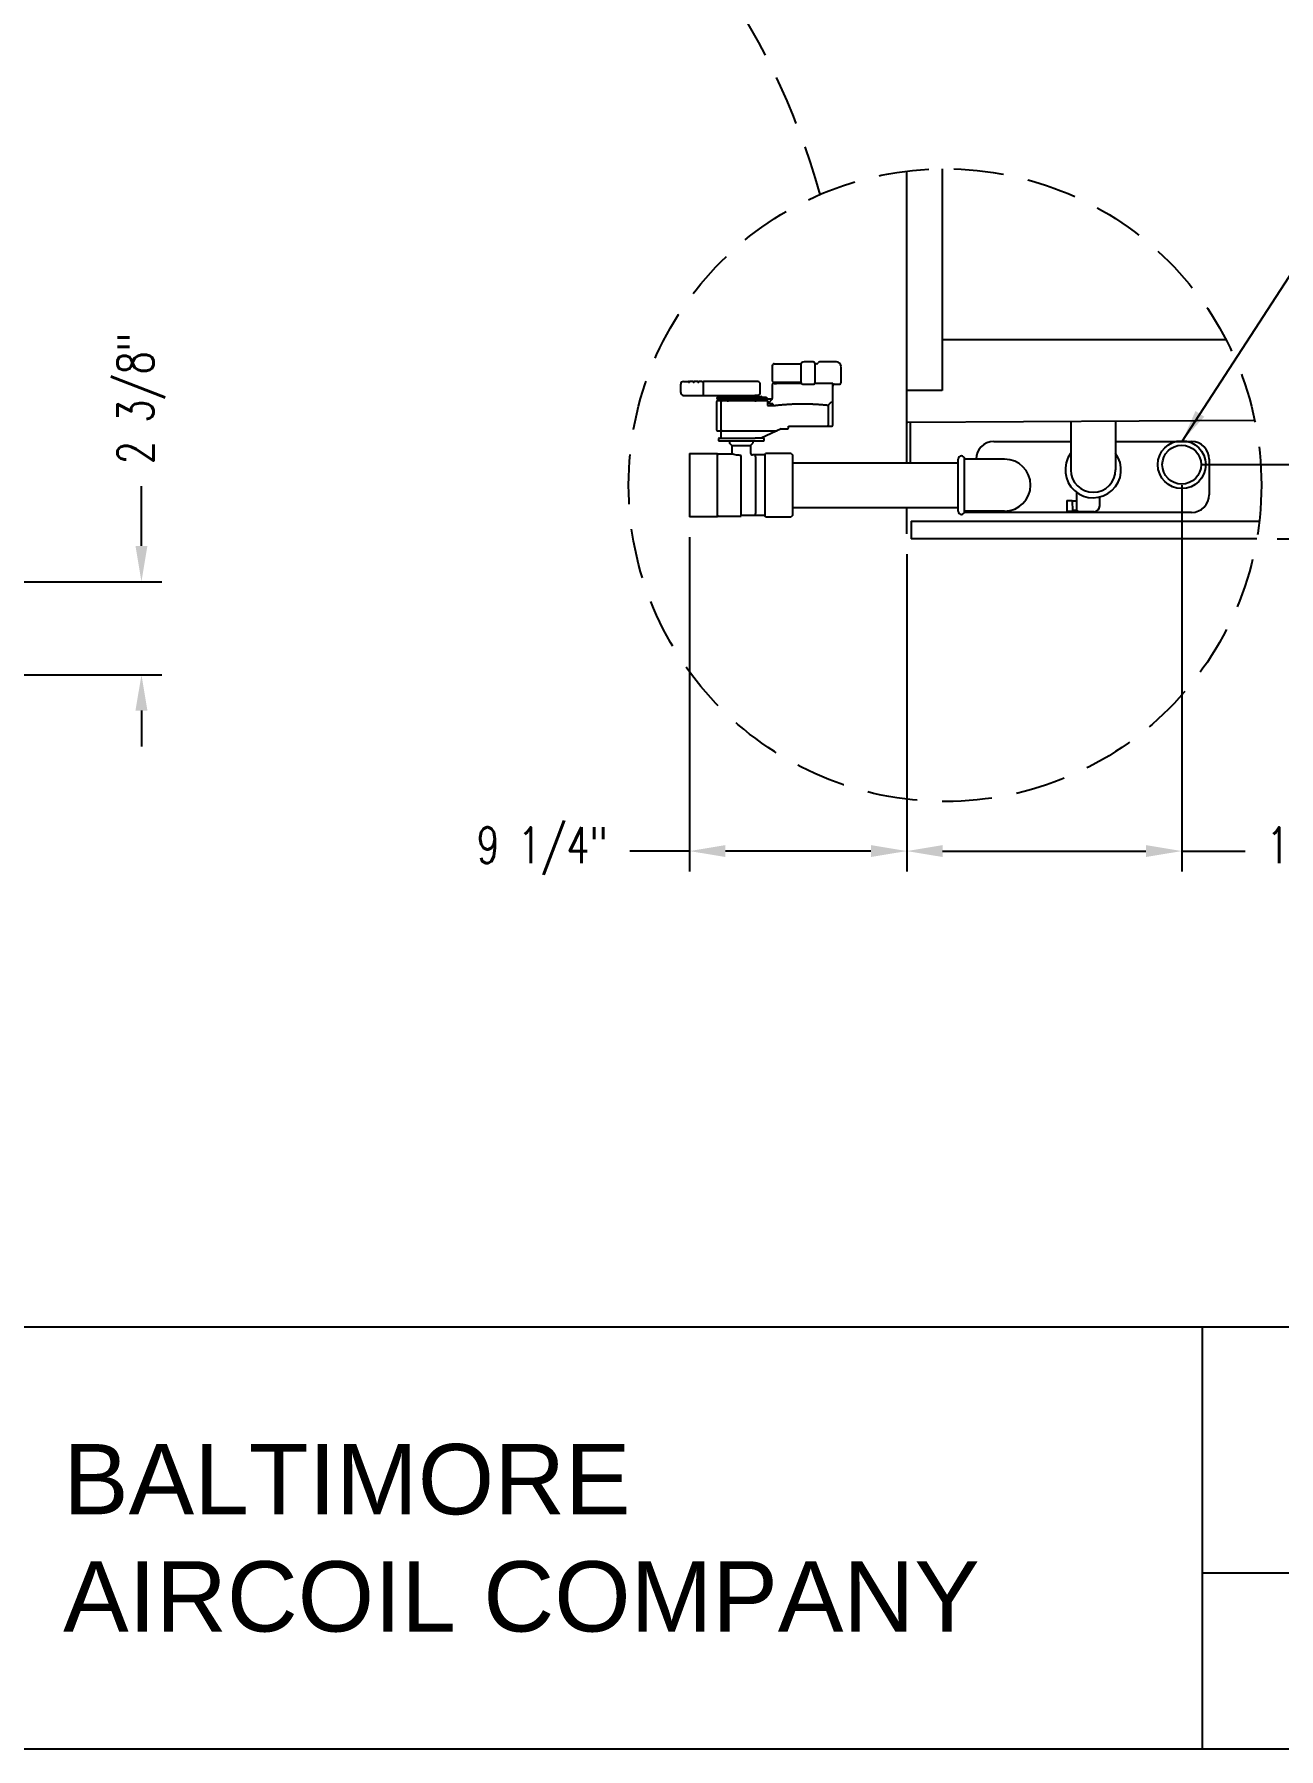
# Model space of a CAD drawing. Header units: millimetres. Extents: x 16200 to 32328, y 19251 to 29476.
# Drawn here: x 16516.4 to 16674.4, y 19250.6 to 19468.4 of the extents above; entities that cross this region are included whole.
import ezdxf
from ezdxf.enums import TextEntityAlignment as Align

# ---------------------------------------------------------------- set-up
doc = ezdxf.new("R2010")
doc.units = ezdxf.units.MM
doc.header["$LTSCALE"] = 5
doc.linetypes.add('HIDDEN', pattern=[9.525, 6.35, -3.175])
doc.layers.add('RECIRCULATION-CONTROL', color=3, linetype='Continuous')
doc.layers.add('TEXT', color=4, linetype='Continuous')
doc.styles.add('BAC', font='swissk.ttf')
doc.styles.add('BACtblk', font='swisscl.ttf')
doc.styles.add('BACtblkBold', font='swissck.ttf')
doc.styles.add('SUBMITTAL', font='romans.shx', dxfattribs={"width": 0.75})
doc.dimstyles.new('SUBMITTAL', dxfattribs={"dimtxt": 0.09375, "dimasz": 0.09375, "dimexe": 0.03125, "dimexo": 0.0625, "dimgap": 0.0625, "dimtad": 0, "dimdec": 4, "dimzin": 4, "dimdsep": 46, "dimlunit": 4, "dimtxsty": 'SUBMITTAL', "dimcen": 0.09375, "dimclre": 6, "dimadec": 0, "dimazin": 0, "dimtfac": 1, "dimtdec": 0, "dimtofl": 0, "dimtmove": 0, "dimatfit": 3, "dimfxl": 0, "dimfrac": 2, "dimtolj": 1, "dimtzin": 4, "dimarcsym": 0})

# ---------------------------------------------------------------- blocks, each defined once
blk = doc.blocks.new('BORDER')
blk.add_line((0, 0), (1, 0))
blk = doc.blocks.new('*D50')
at = {"layer": 'RECIRCULATION-CONTROL', "color": 3, "lineweight": -2}
for p, q in [((16530, 19403.41), (16530, 19410.99)), ((16530, 19382.48), (16530, 19377.93))]:
    blk.add_line(p, q, dxfattribs=at)
at = {"layer": 'RECIRCULATION-CONTROL', "color": 6, "lineweight": -2}
for p, q in [((16475.96, 19398.86), (16532.6, 19398.86)), ((16469.93, 19387.03), (16532.6, 19387.03))]:
    blk.add_line(p, q, dxfattribs=at)
at = {"layer": 'RECIRCULATION-CONTROL', "color": 3}
for points in [[(16529.24, 19403.41), (16530.76, 19403.41), (16530, 19398.86)], [(16529.24, 19382.48), (16530.76, 19382.48), (16530, 19387.03)]]:
    blk.add_solid(points, dxfattribs=at)
at = {"layer": 'RECIRCULATION-CONTROL', "color": 3, "insert": (16530, 19422.13), "char_height": 4.55, "attachment_point": 5, "rotation": 90, "style": 'SUBMITTAL'}
blk.add_mtext('\\A1;2 3/8"', dxfattribs=at)
blk = doc.blocks.new('*D44')
at = {"layer": 'RECIRCULATION-CONTROL', "color": 3, "lineweight": -2}
for p, q in [((16705.96, 19418.28), (16705.96, 19422.83)), ((16705.96, 19399.74), (16705.96, 19392.16))]:
    blk.add_line(p, q, dxfattribs=at)
at = {"layer": 'RECIRCULATION-CONTROL', "color": 6, "lineweight": -2}
for p, q in [((16664.73, 19413.73), (16708.56, 19413.73)), ((16674.26, 19404.29), (16708.56, 19404.29))]:
    blk.add_line(p, q, dxfattribs=at)
at = {"layer": 'RECIRCULATION-CONTROL', "color": 3}
for points in [[(16705.2, 19418.28), (16706.72, 19418.28), (16705.96, 19413.73)], [(16705.2, 19399.74), (16706.72, 19399.74), (16705.96, 19404.29)]]:
    blk.add_solid(points, dxfattribs=at)
at = {"layer": 'RECIRCULATION-CONTROL', "color": 3, "insert": (16705.96, 19381.03), "char_height": 4.55, "attachment_point": 5, "rotation": 90, "style": 'SUBMITTAL'}
blk.add_mtext('\\A1;3 1/8"', dxfattribs=at)
blk = doc.blocks.new('*D45')
at = {"layer": 'RECIRCULATION-CONTROL', "color": 6, "lineweight": -2}
for p, q in [((16662.13, 19411.13), (16662.13, 19362.04)), ((16627.2, 19402.34), (16627.2, 19362.04))]:
    blk.add_line(p, q, dxfattribs=at)
at = {"layer": 'RECIRCULATION-CONTROL', "color": 3, "lineweight": -2}
for p, q in [((16631.75, 19364.64), (16657.58, 19364.64)), ((16662.13, 19364.64), (16670.17, 19364.64))]:
    blk.add_line(p, q, dxfattribs=at)
at = {"layer": 'RECIRCULATION-CONTROL', "color": 3}
for points in [[(16631.75, 19365.4), (16631.75, 19363.89), (16627.2, 19364.64)], [(16657.58, 19365.4), (16657.58, 19363.89), (16662.13, 19364.64)]]:
    blk.add_solid(points, dxfattribs=at)
at = {"layer": 'RECIRCULATION-CONTROL', "color": 3, "insert": (16682.69, 19364.64), "char_height": 4.55, "attachment_point": 5, "style": 'SUBMITTAL'}
blk.add_mtext('\\A1;11 5/8"', dxfattribs=at)
blk = doc.blocks.new('*D46')
at = {"layer": 'RECIRCULATION-CONTROL', "color": 6, "lineweight": -2}
for p, q in [((16599.62, 19404.51), (16599.62, 19362.04)), ((16627.2, 19402.34), (16627.2, 19362.04))]:
    blk.add_line(p, q, dxfattribs=at)
at = {"layer": 'RECIRCULATION-CONTROL', "color": 3, "lineweight": -2}
for p, q in [((16599.62, 19364.64), (16592.03, 19364.64)), ((16622.65, 19364.64), (16604.17, 19364.64))]:
    blk.add_line(p, q, dxfattribs=at)
at = {"layer": 'RECIRCULATION-CONTROL', "color": 3}
for points in [[(16604.17, 19365.4), (16604.17, 19363.89), (16599.62, 19364.64)], [(16622.65, 19365.4), (16622.65, 19363.89), (16627.2, 19364.64)]]:
    blk.add_solid(points, dxfattribs=at)
at = {"layer": 'RECIRCULATION-CONTROL', "color": 3, "insert": (16580.9, 19364.64), "char_height": 4.55, "attachment_point": 5, "style": 'SUBMITTAL'}
blk.add_mtext('\\A1;9 1/4"', dxfattribs=at)
blk = doc.blocks.new('bacstblk')
for p, q in [((0, 0.75), (10, 0.75)), ((6.5, 0.75), (6.5, 0)), ((6.5, 0.3125), (10, 0.3125))]:
    blk.add_line(p, q)
at = {"layer": 'TEXT', "color": 150, "style": 'BAC'}
for s, p in [('BALTIMORE', (4.4744, 0.4169)), ('AIRCOIL COMPANY', (4.4744, 0.2084))]:
    blk.add_text(s, height=0.125, dxfattribs=at).set_placement(p)
at = {"layer": 'TEXT', "color": 4, "style": 'BACtblkBold'}
for tag, height, p in [('MODEL1', 0.1094, (8.25, 0.5715)), ('MODEL2', 0.1094, (8.25, 0.384)), ('DWGNUM', 0.1406, (8.0938, 0.0312))]:
    blk.add_attdef(tag, text='', height=height, dxfattribs=at).set_placement(p, align=Align.CENTER)
for tag, p in [('DESC', (0.0625, 0.5312)), ('ORDER', (0.9643, 0.3438)), ('DATE', (0.5402, 0.0625))]:
    blk.add_attdef(tag, p, '', height=0.125, dxfattribs=at)
blk.add_attdef('REV', text='', height=0.1562, dxfattribs=at).set_placement((9.8438, 0.1562), align=Align.MIDDLE)
at = {"layer": 'TEXT', "color": 4, "style": 'BACtblk', "flags": 1}
blk.add_attdef('DWGBY', (2.0402, 0.0625), '', height=0.0938, dxfattribs=at)

msp = doc.modelspace()

# ---------------------------------------------------------------- linework, layer by layer
at = {"layer": 'RECIRCULATION-CONTROL'}
for p, q in [((16627.2048, 19404.9367), (16627.2048, 19451.0184)), ((16631.7048, 19451.311), (16631.7048, 19423.1308)), ((16667.7509, 19429.5911), (16631.7048, 19429.5911)), ((16615.3178, 19426.7773), (16614.1646, 19426.7773)), ((16618.2765, 19426.7773), (16616.1505, 19426.7773)), ((16610.1269, 19426.3048), (16610.1269, 19424.356)), ((16610.3631, 19426.541), (16613.7824, 19426.541)), ((16613.7824, 19424.1788), (16613.7824, 19426.541)), ((16615.554, 19424.1788), (16615.554, 19426.541)), ((16615.7413, 19426.541), (16615.554, 19426.541)), ((16618.867, 19424.1788), (16618.867, 19426.1867)), ((16598.493, 19422.8796), (16598.493, 19423.9426)), ((16598.8473, 19424.2969), (16599.4257, 19424.2969)), ((16598.8473, 19422.5253), (16608.2371, 19422.5253)), ((16599.4847, 19424.2379), (16599.4847, 19424.1788)), ((16599.6028, 19424.1788), (16599.4847, 19424.1788)), ((16599.6028, 19424.1788), (16599.6028, 19424.2379)), ((16600.0162, 19424.2969), (16599.6619, 19424.2969)), ((16600.0753, 19424.2379), (16600.0753, 19424.1788)), ((16600.1934, 19424.1788), (16600.0753, 19424.1788)), ((16600.1934, 19424.1788), (16600.1934, 19424.2379)), ((16600.6068, 19424.2969), (16600.2524, 19424.2969)), ((16600.6658, 19424.2379), (16600.6658, 19424.1788)), ((16600.7839, 19424.1788), (16600.6658, 19424.1788)), ((16600.7839, 19424.1788), (16600.7839, 19424.2379)), ((16601.1973, 19424.2969), (16600.843, 19424.2969)), ((16601.2564, 19424.2379), (16601.2564, 19424.1788)), ((16601.3154, 19424.1788), (16601.2564, 19424.1788)), ((16601.3745, 19422.5253), (16601.3745, 19424.2379)), ((16608.308, 19424.2898), (16601.4335, 19424.2969)), ((16604.7528, 19422.2891), (16604.7528, 19422.5253)), ((16608.3018, 19422.5002), (16607.929, 19422.5002)), ((16608.3018, 19422.2962), (16608.3018, 19422.5002)), ((16608.3327, 19422.3481), (16608.334, 19422.3481)), ((16608.3973, 19422.4072), (16608.5064, 19422.4072)), ((16608.5716, 19422.3481), (16608.5239, 19422.3481)), ((16608.5891, 19422.4072), (16608.6981, 19422.4072)), ((16608.5914, 19422.8796), (16608.5914, 19423.9426)), ((16608.7615, 19422.3481), (16608.7628, 19422.3481)), ((16610.1269, 19423.8836), (16610.1269, 19422.1262)), ((16610.245, 19424.189), (16610.245, 19424.0506)), ((16610.3423, 19424.1788), (16610.3112, 19424.1788)), ((16610.3112, 19424.0607), (16610.3423, 19424.0607)), ((16613.7824, 19424.1788), (16610.7171, 19424.1788)), ((16610.7171, 19424.0607), (16613.8336, 19424.0607)), ((16614.1646, 19423.9426), (16615.3178, 19423.9426)), ((16615.5224, 19424.0607), (16617.804, 19424.0607)), ((16617.804, 19422.1262), (16617.804, 19424.0607)), ((16618.0402, 19423.9426), (16618.6308, 19423.9426)), ((16631.7048, 19423.1308), (16627.2048, 19423.1308)), ((16627.2048, 19422.3473), (16627.2048, 19422.3473)), ((16603.0402, 19421.6985), (16603.0402, 19418.1552)), ((16609.4874, 19421.8166), (16603.1584, 19421.8166)), ((16603.2073, 19422.2891), (16609.3693, 19422.2891)), ((16609.2512, 19422.0528), (16603.2073, 19422.0528)), ((16603.6308, 19418.1552), (16603.6308, 19421.6985)), ((16608.3706, 19421.8166), (16608.3706, 19422.0528)), ((16608.7249, 19421.8166), (16608.7249, 19422.0528)), ((16609.3534, 19422.1118), (16610.1263, 19422.1118)), ((16609.3693, 19422.2891), (16609.3693, 19422.171)), ((16609.5363, 19421.6985), (16609.5363, 19421.2261)), ((16609.5363, 19421.2261), (16610.1714, 19421.2261)), ((16609.7725, 19421.5804), (16609.5709, 19421.782)), ((16609.7135, 19421.6395), (16610.075, 19422.001)), ((16609.7725, 19421.4623), (16609.7725, 19421.5804)), ((16610.1943, 19421.4623), (16609.7725, 19421.4623)), ((16617.2135, 19421.2925), (16617.2135, 19418.7458)), ((16617.804, 19418.7458), (16617.804, 19421.7764)), ((16627.2048, 19421.5421), (16627.2048, 19421.5421)), ((16603.1584, 19418.0371), (16610.7358, 19418.0371)), ((16603.6308, 19417.0922), (16603.6308, 19418.0371)), ((16611.2424, 19418.2733), (16608.7095, 19417.0922)), ((16611.2424, 19418.2733), (16612.0692, 19418.2733)), ((16612.1873, 19418.6276), (16617.6859, 19418.6276)), ((16612.1873, 19418.3914), (16612.1873, 19418.6276)), ((16671.399, 19419.3241), (16627.3408, 19419.0901)), ((16627.6746, 19413.98), (16627.6746, 19419.0919)), ((16648.0286, 19419.2), (16648.0286, 19413.0523)), ((16653.7333, 19419.2303), (16653.7333, 19413.0826)), ((16603.3055, 19417.0332), (16603.3055, 19416.7379)), ((16603.3055, 19416.7379), (16609.0091, 19416.7379)), ((16603.3646, 19417.0922), (16607.9651, 19417.0922)), ((16604.7105, 19416.6788), (16604.6514, 19416.7379)), ((16604.7105, 19416.6788), (16604.7105, 19416.4426)), ((16605.0058, 19416.1473), (16604.7105, 19416.4426)), ((16605.0058, 19416.1473), (16607.368, 19416.1473)), ((16605.0058, 19416.1473), (16605.0058, 19415.2025)), ((16607.368, 19416.1473), (16607.6632, 19416.4426)), ((16607.368, 19416.1473), (16607.368, 19415.2025)), ((16607.6632, 19416.6788), (16607.7223, 19416.7379)), ((16607.6632, 19416.6788), (16607.6632, 19416.4426)), ((16609.0091, 19417.0922), (16607.9985, 19417.0922)), ((16609.0682, 19417.0332), (16609.0682, 19416.7969)), ((16638.2496, 19416.6671), (16648.0286, 19416.6671)), ((16653.7333, 19416.6671), (16663.3746, 19416.6671)), ((16599.6151, 19415.1414), (16603.1584, 19415.1414)), ((16599.6151, 19415.1414), (16599.6151, 19407.1139)), ((16603.1584, 19415.0752), (16603.1584, 19415.1414)), ((16603.1584, 19415.0843), (16604.9741, 19415.0843)), ((16603.1584, 19407.3493), (16603.1584, 19414.906)), ((16606.1702, 19407.171), (16606.1702, 19414.9026)), ((16609.182, 19414.9662), (16607.6042, 19414.9662)), ((16608.0009, 19414.73), (16608.0009, 19407.5253)), ((16609.182, 19415.0588), (16609.2583, 19415.1414)), ((16609.182, 19415.0588), (16609.182, 19407.1965)), ((16612.5308, 19415.1414), (16609.2583, 19415.1414)), ((16634.5521, 19407.8324), (16634.5521, 19414.4229)), ((16639.6308, 19414.4229), (16634.5521, 19414.4229)), ((16665.6246, 19414.4171), (16665.6246, 19409.9171)), ((16648.7985, 19407.9086), (16648.7863, 19410.2096)), ((16651.7163, 19408.5146), (16651.7104, 19409.6225)), ((16603.1584, 19407.1139), (16599.6151, 19407.1139)), ((16603.1584, 19407.1801), (16603.2765, 19407.1801)), ((16603.1584, 19407.1139), (16603.1584, 19407.1801)), ((16603.1584, 19407.171), (16606.1702, 19407.171)), ((16609.182, 19407.2891), (16606.1702, 19407.2891)), ((16609.2583, 19407.1139), (16609.182, 19407.1965)), ((16609.2583, 19407.1139), (16612.5308, 19407.1139)), ((16639.6308, 19407.8324), (16634.5521, 19407.8324)), ((16663.3746, 19407.6671), (16634.5521, 19407.6671)), ((16647.5198, 19409.1742), (16648.2284, 19409.178)), ((16647.5198, 19409.1742), (16647.527, 19407.8104)), ((16647.527, 19407.8104), (16648.2357, 19407.8142)), ((16648.2284, 19409.178), (16648.2357, 19407.8142)), ((16648.7922, 19409.0896), (16648.2289, 19409.0866)), ((16648.7985, 19407.9086), (16648.2352, 19407.9056)), ((16648.7985, 19407.9086), (16649.181, 19407.7334)), ((16650.9526, 19407.7428), (16649.181, 19407.7334)), ((16627.7453, 19406.5421), (16627.7453, 19404.2921)), ((16627.7453, 19406.5421), (16671.9813, 19406.5421)), ((16671.6581, 19404.2921), (16627.7453, 19404.2921))]:
    msp.add_line(p, q, dxfattribs=at)
for radius in [3.0399, 2.4685]:
    msp.add_circle((16662.1308, 19413.7324), radius, dxfattribs=at)
at = {"layer": 'RECIRCULATION-CONTROL', "linetype": 'HIDDEN', "ltscale": 0.2}
msp.add_arc((16527.4719, 19423.4725), 92.0584, 15.482234, 96.667261, dxfattribs=at)
at = {"layer": 'RECIRCULATION-CONTROL'}
for centre, radius, start, end in [((16615.3178, 19426.541), 0.2362, 0, 90), ((16616.1505, 19426.541), 0.2362, 90, 150), ((16618.2765, 19426.1867), 0.5906, 5.109005, 90), ((16610.3631, 19426.3048), 0.2362, 90, 180), ((16615.7413, 19426.7773), 0.2362, 270, 330), ((16598.8473, 19423.9426), 0.3543, 90, 180), ((16598.8473, 19422.8796), 0.3543, 180, 270), ((16599.4257, 19424.2379), 0.0591, 0, 90), ((16599.6619, 19424.2379), 0.0591, 90, 180), ((16600.0162, 19424.2379), 0.0591, 0, 90), ((16600.2524, 19424.2379), 0.0591, 90, 180), ((16600.6068, 19424.2379), 0.0591, 0, 90), ((16600.843, 19424.2379), 0.0591, 90, 180), ((16601.1973, 19424.2379), 0.0591, 0, 90), ((16601.3154, 19424.2379), 0.0591, 270, 0), ((16601.4335, 19424.2379), 0.0591, 90, 177.616916), ((16608.0599, 19422.171), 0.3543, 90, 160.528779), ((16608.2371, 19422.8796), 0.3543, 270, 0), ((16608.2736, 19422.3481), 0.0591, 270, 0), ((16608.2371, 19423.9426), 0.3543, 0, 78.463041), ((16608.3261, 19422.3599), 0.0118, 339.832635, 350.272005), ((16608.5064, 19422.3954), 0.0118, 0, 90), ((16608.53, 19422.3599), 0.0118, 180, 270), ((16608.5654, 19422.3599), 0.0118, 270, 0), ((16608.5891, 19422.3954), 0.0118, 90, 180), ((16608.7693, 19422.3599), 0.0118, 189.727995, 200.167365), ((16608.8218, 19422.3481), 0.0591, 180, 270), ((16610.304, 19424.356), 0.1772, 180, 264.780438), ((16610.304, 19423.8836), 0.1772, 95.219562, 180), ((16615.3178, 19424.1788), 0.2362, 270, 0), ((16618.0402, 19423.7064), 0.2362, 90, 180), ((16618.6308, 19424.1788), 0.2362, 270, 0), ((16603.1584, 19421.6985), 0.1181, 90, 180), ((16603.2073, 19422.171), 0.1181, 90, 270), ((16604.3985, 19422.171), 0.3543, 270, 340.528779), ((16608.0599, 19422.171), 0.3543, 199.471221, 270), ((16609.2512, 19422.171), 0.1181, 270, 0), ((16609.4874, 19421.6985), 0.1181, 45, 90), ((16609.6544, 19421.6985), 0.1181, 135, 180), ((16609.9497, 19422.1262), 0.1772, 315, 0), ((16603.1584, 19418.1552), 0.1181, 180, 270), ((16612.0692, 19418.3914), 0.1181, 270, 0), ((16617.6859, 19418.7458), 0.1181, 270, 0), ((16603.3646, 19417.0332), 0.0591, 90, 180), ((16609.0091, 19417.0332), 0.0591, 0, 90), ((16609.0091, 19416.7969), 0.0591, 270, 0), ((16638.2496, 19414.4171), 2.25, 90, 179.852788), ((16663.3746, 19414.4171), 2.25, 0, 90), ((16604.7695, 19415.2025), 0.2362, 330, 0), ((16607.6042, 19415.2025), 0.2362, 180, 270), ((16634.1387, 19414.4229), 0.4134, 0, 180), ((16639.6308, 19411.1276), 3.2953, 270, 90), ((16650.8809, 19413.0674), 3.5433, 143.91447, 36.693959), ((16650.8809, 19413.0674), 2.8524, 180.304214, 0.304214), ((16663.3746, 19409.9171), 2.25, 270, 0), ((16634.1387, 19407.8324), 0.4134, 180, 0), ((16650.9485, 19408.5105), 0.7677, 270.304214, 0.304214)]:
    msp.add_arc(centre, radius, start, end, dxfattribs=at)
for centre, major_axis, ratio, start_param, end_param in [((16614.1646, 19426.541), (-0.3822, 0), 0.61803399, 4.71238898, 6.28318531), ((16614.1646, 19424.1788), (-0.3822, 0), 0.61803399, 0, 1.57079633), ((16603.6797, 19421.6985), (0, 0.1181), 0.41421356, 0, 1.57079633), ((16603.6797, 19418.1552), (0, -0.1181), 0.41421356, 4.71238898, 6.28318531), ((16617.1646, 19418.7458), (0, -0.1181), 0.41421356, 0, 1.57079633)]:
    msp.add_ellipse(centre, major_axis=major_axis, ratio=ratio, start_param=start_param, end_param=end_param, dxfattribs=at)
for points, knots in [([(16608.334, 19422.3481), (16608.3342, 19422.3481), (16608.3345, 19422.3486), (16608.3352, 19422.3503), (16608.3357, 19422.3515), (16608.3367, 19422.3544), (16608.3373, 19422.3561), (16608.338, 19422.3579), (16608.338, 19422.3579), (16608.338, 19422.358)], [0, 0, 0, 0, 0.0060243667, 0.0060243667, 0.0125269212, 0.0125269212, 0.0193585915, 0.0193585915, 0.0194542341, 0.0194542341, 0.0194542341, 0.0194542341]), ([(16608.3973, 19422.4072), (16608.3918, 19422.4072), (16608.3862, 19422.4064), (16608.3755, 19422.4035), (16608.3703, 19422.4013), (16608.3607, 19422.3955), (16608.3563, 19422.3919), (16608.3487, 19422.3837), (16608.3455, 19422.379), (16608.3405, 19422.3689), (16608.3387, 19422.3635), (16608.3377, 19422.3579)], [0, 0, 0, 0, 0.0114195007, 0.0114195007, 0.0228390014, 0.0228390014, 0.034258502, 0.034258502, 0.0456780027, 0.0456780027, 0.0570975034, 0.0570975034, 0.0570975034, 0.0570975034]), ([(16608.504, 19422.358), (16608.504, 19422.3579), (16608.5041, 19422.3579), (16608.506, 19422.3561), (16608.508, 19422.3544), (16608.5123, 19422.3515), (16608.5146, 19422.3503), (16608.5192, 19422.3486), (16608.5215, 19422.3481), (16608.5239, 19422.3481)], [-0.0000972943, -0.0000972943, -0.0000972943, -0.0000972943, 0, 0, 0.0069496547, 0.0069496547, 0.0135645097, 0.0135645097, 0.0196929185, 0.0196929185, 0.0196929185, 0.0196929185]), ([(16608.5182, 19422.3599), (16608.5182, 19422.3677), (16608.5182, 19422.375), (16608.5182, 19422.3865), (16608.5182, 19422.3908), (16608.5182, 19422.3946), (16608.5182, 19422.3954), (16608.5182, 19422.3954)], [0.018300701, 0.018300701, 0.018300701, 0.018300701, 0.0388262522, 0.0388262522, 0.0592034352, 0.0592034352, 0.0719391746, 0.0719391746, 0.0719391746, 0.0719391746]), ([(16608.5716, 19422.3481), (16608.5739, 19422.3481), (16608.5762, 19422.3486), (16608.5809, 19422.3503), (16608.5831, 19422.3515), (16608.5874, 19422.3544), (16608.5894, 19422.3561), (16608.5914, 19422.3579), (16608.5914, 19422.3579), (16608.5914, 19422.358)], [0, 0, 0, 0, 0.0060243463, 0.0060243463, 0.0125269671, 0.0125269671, 0.0193585954, 0.0193585954, 0.0194542335, 0.0194542335, 0.0194542335, 0.0194542335]), ([(16608.5772, 19422.3954), (16608.5772, 19422.3954), (16608.5772, 19422.395), (16608.5772, 19422.3934), (16608.5772, 19422.3915), (16608.5772, 19422.3855), (16608.5772, 19422.3808), (16608.5772, 19422.3707), (16608.5772, 19422.3654), (16608.5772, 19422.3599)], [0, 0, 0, 0, 0.0083751598, 0.0083751598, 0.0217754154, 0.0217754154, 0.0391957478, 0.0391957478, 0.0536384736, 0.0536384736, 0.0536384736, 0.0536384736]), ([(16608.7577, 19422.3579), (16608.7567, 19422.3635), (16608.755, 19422.3689), (16608.75, 19422.379), (16608.7467, 19422.3837), (16608.7391, 19422.3919), (16608.7347, 19422.3955), (16608.7251, 19422.4013), (16608.72, 19422.4035), (16608.7092, 19422.4064), (16608.7037, 19422.4072), (16608.6981, 19422.4072)], [0.0148416712, 0.0148416712, 0.0148416712, 0.0148416712, 0.0262611719, 0.0262611719, 0.0376806725, 0.0376806725, 0.0491001732, 0.0491001732, 0.0605196739, 0.0605196739, 0.0719391746, 0.0719391746, 0.0719391746, 0.0719391746]), ([(16608.7574, 19422.358), (16608.7575, 19422.3579), (16608.7575, 19422.3579), (16608.7582, 19422.3561), (16608.7588, 19422.3544), (16608.7598, 19422.3515), (16608.7602, 19422.3503), (16608.7609, 19422.3486), (16608.7612, 19422.3481), (16608.7615, 19422.3481)], [-0.0000972899, -0.0000972899, -0.0000972899, -0.0000972899, 0, 0, 0.0069496143, 0.0069496143, 0.013564539, 0.013564539, 0.0196929291, 0.0196929291, 0.0196929291, 0.0196929291]), ([(16610.3112, 19424.1788), (16610.3066, 19424.1788), (16610.3023, 19424.1789), (16610.2948, 19424.1791), (16610.2913, 19424.1793), (16610.2879, 19424.1796)], [0.3049004424, 0.3049004424, 0.3049004424, 0.3049004424, 0.3216995017, 0.3216995017, 0.337828773, 0.337828773, 0.337828773, 0.337828773]), ([(16610.2879, 19424.06), (16610.2946, 19424.0606), (16610.3019, 19424.0607), (16610.3104, 19424.0607), (16610.3108, 19424.0607), (16610.3112, 19424.0607)], [0.9128209579, 0.9128209579, 0.9128209579, 0.9128209579, 0.942394679, 0.942394679, 0.9439344238, 0.9439344238, 0.9439344238, 0.9439344238]), ([(16610.3423, 19424.0607), (16610.3453, 19424.0607), (16610.3482, 19424.0607), (16610.3526, 19424.0607), (16610.3539, 19424.0607), (16610.3553, 19424.0606)], [0.9786516297, 0.9786516297, 0.9786516297, 0.9786516297, 0.9878006975, 0.9878006975, 0.9918310064, 0.9918310064, 0.9918310064, 0.9918310064]), ([(16610.4812, 19424.1808), (16610.471, 19424.181), (16610.4609, 19424.1811), (16610.4359, 19424.1811), (16610.4213, 19424.1808), (16610.3888, 19424.1799), (16610.3715, 19424.1792), (16610.3553, 19424.1789)], [0.760779764, 0.760779764, 0.760779764, 0.760779764, 0.786617288, 0.786617288, 0.824749757, 0.824749757, 0.873614564, 0.873614564, 0.873614564, 0.873614564]), ([(16610.3553, 19424.0606), (16610.3569, 19424.0606), (16610.3585, 19424.0606), (16610.3767, 19424.0602), (16610.3943, 19424.0595), (16610.4269, 19424.0586), (16610.4413, 19424.0584), (16610.4644, 19424.0585), (16610.4728, 19424.0586), (16610.4812, 19424.0587)], [0.695215485, 0.695215485, 0.695215485, 0.695215485, 0.70010658, 0.70010658, 0.74914671, 0.74914671, 0.786617288, 0.786617288, 0.80804988, 0.80804988, 0.80804988, 0.80804988]), ([(16603.1584, 19414.906), (16603.1584, 19414.9297), (16603.1605, 19414.9558), (16603.1718, 19414.9941), (16603.1769, 19415.0067), (16603.1913, 19415.0309), (16603.2002, 19415.0425), (16603.2221, 19415.0596), (16603.2339, 19415.0669), (16603.2528, 19415.0724), (16603.2582, 19415.0736), (16603.2672, 19415.0748), (16603.2722, 19415.0752), (16603.2765, 19415.0752)], [2.729599296, 2.729599296, 2.729599296, 2.729599296, 2.887354182, 2.887354182, 2.966231625, 2.966231625, 3.045109068, 3.045109068, 3.092388077, 3.092388077, 3.105628315, 3.105628315, 3.11645677, 3.11645677, 3.11645677, 3.11645677]), ([(16606.1702, 19414.9026), (16606.1093, 19414.9029), (16606.0486, 19414.9046), (16605.9147, 19414.9114), (16605.8422, 19414.9172), (16605.6373, 19414.9389), (16605.5124, 19414.9591), (16605.2813, 19415.0041), (16605.1798, 19415.0289), (16605.0475, 19415.0634), (16605.0072, 19415.0749), (16604.9786, 19415.083), (16604.9741, 19415.0843), (16604.9741, 19415.0843)], [0.00041726, 0.00041726, 0.00041726, 0.00041726, 0.15505021, 0.15505021, 0.34573595, 0.34573595, 0.71128936, 0.71128936, 1.11893579, 1.11893579, 1.44299365, 1.44299365, 1.59211892, 1.59211892, 1.59211892, 1.59211892]), ([(16608.0009, 19414.73), (16608.0009, 19414.7627), (16608.0009, 19414.7988), (16608.0009, 19414.8649), (16608.0009, 19414.8946), (16608.0009, 19414.9308), (16608.0009, 19414.9439), (16608.0009, 19414.9569), (16608.0009, 19414.9601), (16608.0009, 19414.9624)], [0, 0, 0, 0, 0.117562819, 0.117562819, 0.235125638, 0.235125638, 0.311588865, 0.311588865, 0.347008826, 0.347008826, 0.347008826, 0.347008826]), ([(16603.2765, 19407.1801), (16603.2722, 19407.1801), (16603.2672, 19407.1805), (16603.2582, 19407.1817), (16603.2528, 19407.1829), (16603.2339, 19407.1884), (16603.2221, 19407.1957), (16603.2002, 19407.2127), (16603.1913, 19407.2244), (16603.1769, 19407.2486), (16603.1718, 19407.2612), (16603.1605, 19407.2995), (16603.1584, 19407.3256), (16603.1584, 19407.3493)], [1.038818923, 1.038818923, 1.038818923, 1.038818923, 1.049647379, 1.049647379, 1.062887617, 1.062887617, 1.110166626, 1.110166626, 1.189044069, 1.189044069, 1.267921512, 1.267921512, 1.425676398, 1.425676398, 1.425676398, 1.425676398]), ([(16608.0009, 19407.2929), (16608.0009, 19407.2952), (16608.0009, 19407.2984), (16608.0009, 19407.3114), (16608.0009, 19407.3245), (16608.0009, 19407.3607), (16608.0009, 19407.3904), (16608.0009, 19407.4565), (16608.0009, 19407.4926), (16608.0009, 19407.5253)], [1.052107745, 1.052107745, 1.052107745, 1.052107745, 1.087527707, 1.087527707, 1.163990933, 1.163990933, 1.281553752, 1.281553752, 1.399116571, 1.399116571, 1.399116571, 1.399116571])]:
    msp.add_open_spline(points, degree=3, knots=knots, dxfattribs=at)
for points, degree in [([(16610.3553, 19424.1789), (16610.3509, 19424.1788), (16610.3465, 19424.1788), (16610.3423, 19424.1788)], 3), ([(16610.7171, 19424.1788), (16610.641, 19424.1788), (16610.5619, 19424.1794), (16610.4812, 19424.1808)], 3), ([(16610.4812, 19424.0587), (16610.5619, 19424.0601), (16610.641, 19424.0607), (16610.7171, 19424.0607)], 3), ([(16610.1943, 19421.4623), (16610.1829, 19421.3517), (16610.1714, 19421.2261)], 2), ([(16617.4078, 19421.4623), (16617.486, 19421.5313), (16617.5644, 19421.6), (16617.6429, 19421.6684)], 3), ([(16617.804, 19422.001), (16617.804, 19422.0349), (16617.804, 19422.0839), (16617.804, 19422.1262)], 3), ([(16607.9852, 19417.0918), (16607.9783, 19417.092), (16607.9715, 19417.0922), (16607.9651, 19417.0922)], 3), ([(16608.0009, 19414.9662), (16608.0009, 19414.9662), (16608.0009, 19414.965), (16608.0009, 19414.9624)], 3), ([(16608.0009, 19407.2929), (16608.0009, 19407.2903), (16608.0009, 19407.2891), (16608.0009, 19407.2891)], 3)]:
    msp.add_open_spline(points, degree=degree, dxfattribs=at)
for points, weights in [([(16610.1714, 19421.2261), (16610.2037, 19421.2319), (16610.2356, 19421.2357)], [1.22405770936, 1.22743900133, 1.22969879774]), ([(16610.2356, 19421.2357), (16612.1074, 19421.4623), (16613.9654, 19421.4623)], [1.00785103705, 1.01158301158, 1.01158301158]), ([(16617.6429, 19421.6684), (16617.7312, 19421.7453), (16617.804, 19421.7764)], [2.25031662882, 2.4179026028, 2.49299110855]), ([(16617.804, 19421.7764), (16617.804, 19421.9412), (16617.804, 19422.001)], [2.99649199893, 3.84209214594, 4.27991564854])]:
    msp.add_rational_spline(points, weights, degree=2, dxfattribs=at)
for points, weights, knots in [([(16613.9654, 19421.4623), (16614.8606, 19421.4623), (16615.757, 19421.423), (16616.6562, 19421.3442), (16616.8017, 19421.3314), (16616.9474, 19421.3176), (16617.0931, 19421.3038), (16617.1332, 19421.3), (16617.1734, 19421.2962), (16617.2135, 19421.2925)], [1.01558779859, 1.01558779859, 1.0149355264, 1.01363098202, 1.01363098202, 1.01363098202, 1.01363098202, 1.01363098202, 1.01363098202, 1.01363098202], [6.56732435, 6.56732435, 6.56732435, 6.56732435, 8.89418905, 8.89418905, 8.89418905, 9.27033954, 9.27033954, 9.27033954, 9.3739351, 9.3739351, 9.3739351, 9.3739351]), ([(16617.2135, 19421.2903), (16617.2337, 19421.3083), (16617.2539, 19421.3263), (16617.2741, 19421.3442), (16617.3188, 19421.3837), (16617.3633, 19421.4231), (16617.4078, 19421.4623)], [1, 1, 1, 1, 1.00000335646, 1.00000354417, 1.00000056314], [0.286472636, 0.286472636, 0.286472636, 0.286472636, 0.371874708, 0.371874708, 0.371874708, 0.560550806, 0.560550806, 0.560550806, 0.560550806])]:
    msp.add_rational_spline(points, weights, degree=3, knots=knots, dxfattribs=at)

# ---------------------------------------------------------------- block references
for name, xscale, yscale, zscale in [('BORDER', 714.2857142856968, 535.7142857142726, 714.2857142856968), ('bacstblk', 71.42857142856968, 71.42857142856968, 71.42857142856968)]:
    msp.add_blockref(name, (16200.4572, 19250.6129), dxfattribs=dict(xscale=xscale, yscale=yscale, zscale=zscale))

# ---------------------------------------------------------------- dimensions: what is measured, and where the dimension line sits
at = {"layer": 'RECIRCULATION-CONTROL', "color": 3}
for base, p1, p2, override, picture, middle in [((16530.0019872062, 19387.0333674039), (16473.3631989533, 19398.8608674039), (16467.3333772538, 19387.0333674039), {"dimscale": 65, "dimtxt": 0.07, "dimasz": 0.07, "dimexe": 0.04, "dimexo": 0.04, "dimgap": 0.03125, "dimdec": 3, "dimlfac": 0.2, "dimzin": 3, "dimclrd": 3, "dimclrt": 3, "dimtdec": 3, "dimtix": 1}, '*D50', (16530.0019872062, 19422.1254507372)), ((16705.9615, 19404.2921), (16662.1308, 19413.7324), (16671.6581, 19404.2921), {"dimscale": 65, "dimtxt": 0.07, "dimasz": 0.07, "dimexe": 0.04, "dimexo": 0.04, "dimgap": 0.03125, "dimdec": 3, "dimlfac": 0.333333, "dimzin": 3, "dimclrd": 3, "dimclrt": 3, "dimtdec": 3, "dimtix": 1}, '*D44', (16705.9615, 19381.0276))]:
    dim = msp.add_linear_dim(base=base, p1=p1, p2=p2, angle=90, dimstyle='SUBMITTAL', override=override, dxfattribs=at)
    dim.commit()
    dim.dimension.update_dxf_attribs({"geometry": picture, "text_midpoint": middle, "dimtype": 160})
dim = msp.add_linear_dim(base=(16599.6151, 19364.6448), p1=(16627.2048, 19404.9367), p2=(16599.6151, 19407.1139), dimstyle='SUBMITTAL', override={"dimscale": 65, "dimtxt": 0.07, "dimasz": 0.07, "dimexe": 0.04, "dimexo": 0.04, "dimgap": 0.03125, "dimdec": 3, "dimlfac": 0.333333, "dimzin": 3, "dimclrd": 3, "dimclrt": 3, "dimtdec": 3, "dimtix": 1}, dxfattribs=at)
dim.commit()
dim.dimension.update_dxf_attribs({"geometry": '*D46', "text_midpoint": (16580.9005, 19364.6448), "dimtype": 160})

# ---------------------------------------------------------------- leaders
at = {"layer": 'RECIRCULATION-CONTROL', "annotation_type": 0, "has_hookline": 1, "hookline_direction": 0, "text_width": 60.6125}
msp.add_leader([(16662.2131, 19416.7711), (16677.9539, 19440.9189), (16682.0265, 19440.9189)], dimstyle='SUBMITTAL', override={"dimscale": 58.18, "dimasz": 0.07, "dimgap": 0.03, "dimcen": 4.055284, "dimarcsym": 1}, dxfattribs=at)

# ---------------------------------------------------------------- next in the draw order: wipeouts: each hides what was drawn before it
msp.add_wipeout([(16612.7253, 19413.98), (16633.7253, 19413.98), (16633.7253, 19408.2753), (16612.7253, 19408.2753)]).dxf.layer = 'RECIRCULATION-CONTROL'

# ---------------------------------------------------------------- next in the draw order: linework, layer by layer
at = {"layer": 'RECIRCULATION-CONTROL'}
for p, q in [((16612.5308, 19415.1414), (16612.7253, 19414.9309)), ((16612.7253, 19407.3244), (16612.7253, 19414.9309)), ((16612.7253, 19413.98), (16633.7253, 19413.98)), ((16633.7253, 19407.8324), (16633.7253, 19414.4229)), ((16612.7253, 19407.3244), (16612.5308, 19407.1139)), ((16612.7253, 19408.2753), (16633.7253, 19408.2753))]:
    msp.add_line(p, q, dxfattribs=at)
at = {"layer": 'RECIRCULATION-CONTROL', "linetype": 'HIDDEN', "ltscale": 0.2}
msp.add_circle((16632.0588, 19411.1276), 40.185, dxfattribs=at)

# ---------------------------------------------------------------- next in the draw order: dimensions: what is measured, and where the dimension line sits
at = {"layer": 'RECIRCULATION-CONTROL', "color": 3}
dim = msp.add_linear_dim(base=(16627.2048, 19364.6448), p1=(16662.1308, 19413.7324), p2=(16627.2048, 19404.9367), dimstyle='SUBMITTAL', override={"dimscale": 65, "dimtxt": 0.07, "dimasz": 0.07, "dimexe": 0.04, "dimexo": 0.04, "dimgap": 0.03125, "dimdec": 3, "dimlfac": 0.333333, "dimzin": 3, "dimclrd": 3, "dimclrt": 3, "dimtdec": 3, "dimtix": 1}, dxfattribs=at)
dim.commit()
dim.dimension.update_dxf_attribs({"geometry": '*D45', "text_midpoint": (16682.687, 19364.6448), "dimtype": 160})

doc.saveas('drawing.dxf')
